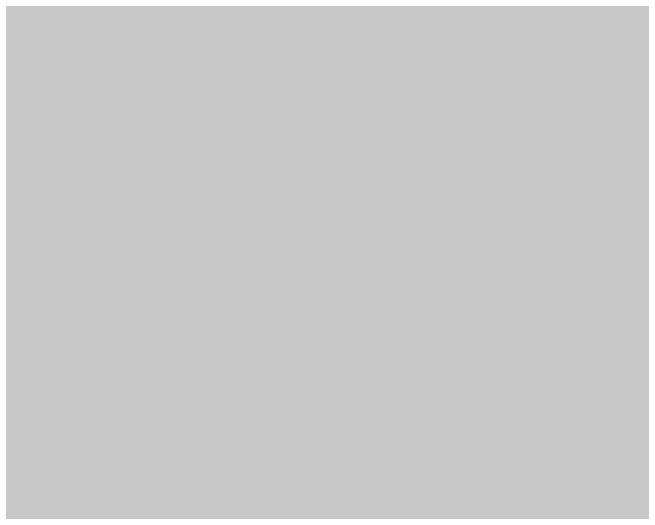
# Model space of a CAD drawing. Header units: inches. Extents: x -2 to 289, y -4 to 187.
# Drawn here: x 24.636669 to 24.639025, y 26.818151 to 26.820021 of the extents above; entities that cross this region are included whole.
import ezdxf

# ---------------------------------------------------------------- set-up
doc = ezdxf.new("R2010")
doc.units = ezdxf.units.IN
doc.layers.add('Bottom Layer', color=5, linetype='Continuous')
doc.layers.add('Top Layer', color=1, linetype='Continuous')

msp = doc.modelspace()

# ---------------------------------------------------------------- linework, layer by layer
at = {"layer": 'Bottom Layer', "const_width": 1.016}
msp.add_lwpolyline([(24.9560004, 26.162), (24.9560004, 27.1018)], dxfattribs=at)
at = {"layer": 'Bottom Layer', "const_width": 0.508}
msp.add_lwpolyline([(24.7020004, 27.1018, 1), (25.2100004, 27.1018, 1)], format="xyb", close=True, dxfattribs=at)
at = {"layer": 'Top Layer', "const_width": 1.016}
for points in [[(24.9560004, 27.1018), (24.9560004, 32.0564408)], [(24.9560004, 26.162), (24.9560004, 27.1018)]]:
    msp.add_lwpolyline(points, dxfattribs=at)
at = {"layer": 'Top Layer', "const_width": 0.508}
msp.add_lwpolyline([(24.7020004, 27.1018, 1), (25.2100004, 27.1018, 1)], format="xyb", close=True, dxfattribs=at)
msp.add_lwpolyline([(24.7020004, 27.1018, 1), (25.2100004, 27.1018, 1)], format="xyb", close=True, dxfattribs=at)

doc.saveas('drawing.dxf')
